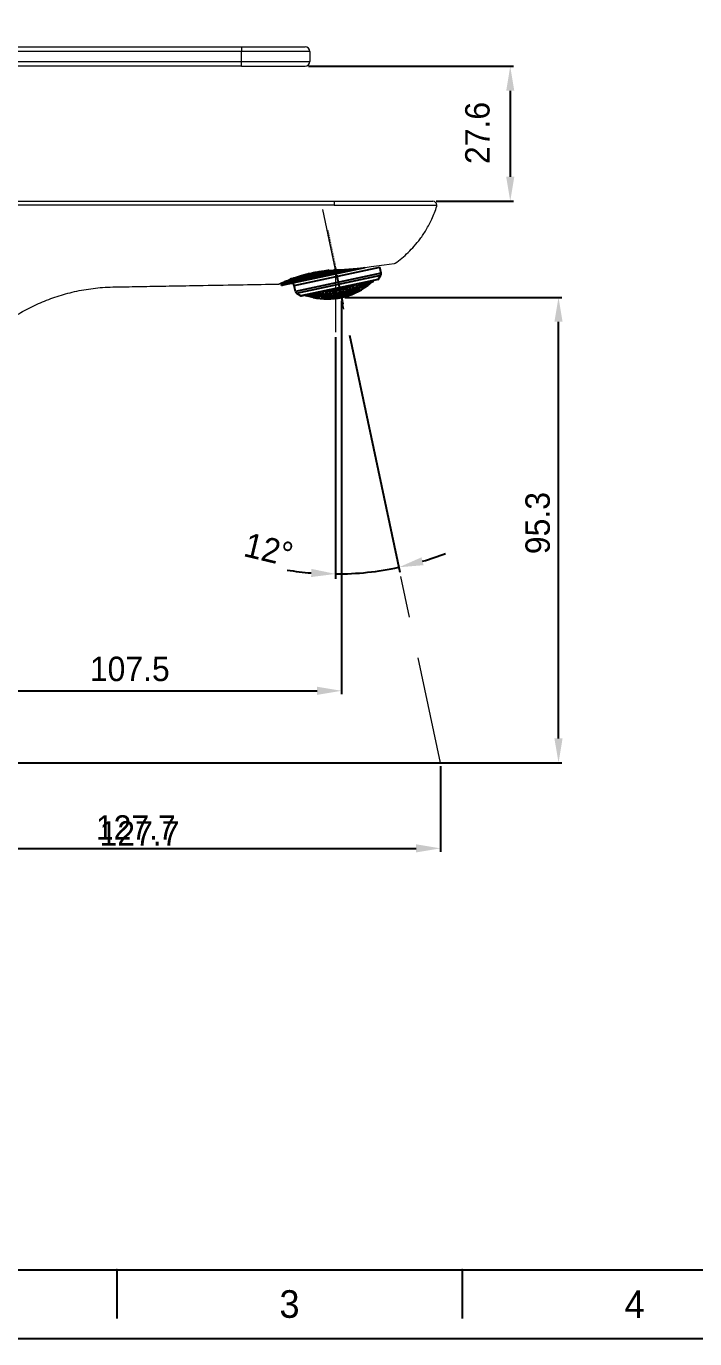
# Model space of a CAD drawing. Extents: x 9509 to 10103, y -14876 to -14456.
# Drawn here: x 9645.8 to 9782.8, y -14875.8 to -14607 of the extents above; entities that cross this region are included whole.
import ezdxf

# ---------------------------------------------------------------- set-up
doc = ezdxf.new("R2010")
doc.units = 0
doc.header["$MEASUREMENT"] = 0
for name, pattern in [('CENTER', [47.5, 22, -8.5, 8.5, -8.5]), ('CENTER2', [28.575, 19.05, -3.175, 3.175, -3.175]), ('HIDDEN2', [4.7625, 3.175, -1.5875])]:
    doc.linetypes.add(name, pattern=pattern)
doc.layers.get('0').update_dxf_attribs({"linetype": 'CONTINUOUS'})
doc.layers.get('DEFPOINTS').update_dxf_attribs({"linetype": 'CONTINUOUS'})
doc.layers.add('1', color=4, linetype='HIDDEN2')
doc.layers.add('CENTER', color=1, linetype='CENTER2')
doc.layers.add('5', color=2, linetype='CONTINUOUS', lineweight=9)
doc.styles.get("Standard").update_dxf_attribs({"font": 'Gulim.ttf'})
doc.dimstyles.new('STANDARD$0', dxfattribs={"dimtxt": 3.5, "dimasz": 2.5, "dimexe": 0.7, "dimexo": 0.7, "dimgap": 0.5, "dimtad": 3, "dimdec": 4, "dimdsep": 46, "dimtxsty": 'Standard', "dimcen": 0, "dimclrd": 2, "dimclre": 2, "dimclrt": 4, "dimadec": 0, "dimazin": 0, "dimtp": 0.2, "dimtm": 0.1, "dimtfac": 0.5, "dimtdec": 4, "dimtmove": 1, "dimatfit": 3, "dimfxl": 0, "dimtolj": 1, "dimarcsym": 0})
doc.dimstyles.new('STANDARD$2', dxfattribs={"dimtxt": 3.5, "dimasz": 2.5, "dimexe": 1, "dimexo": 1, "dimgap": 0.8, "dimtad": 1, "dimdsep": 46, "dimtxsty": 'Standard', "dimcen": 0, "dimclrd": 2, "dimclre": 2, "dimclrt": 4, "dimadec": 1, "dimazin": 2, "dimtfac": 1, "dimtmove": 0, "dimatfit": 0, "dimfxl": 0, "dimtolj": 1, "dimarcsym": 0})

# ---------------------------------------------------------------- blocks, each defined once
blk = doc.blocks.new('*D2')
at = {"layer": '5', "color": 2, "lineweight": -2}
for p, q in [((9703.63, -14615.21), (9745.67, -14615.21)), ((9744.97, -14620.21), (9744.97, -14637.84)), ((9729.82, -14642.84), (9745.67, -14642.84))]:
    blk.add_line(p, q, dxfattribs=at)
at = {"layer": '5', "color": 2}
for points in [[(9744.14, -14620.21), (9745.8, -14620.21), (9744.97, -14615.21)], [(9744.14, -14637.84), (9745.8, -14637.84), (9744.97, -14642.84)]]:
    blk.add_solid(points, dxfattribs=at)
at = {"layer": 'DEFPOINTS', "color": 0}
for p in [(9702.93, -14615.21), (9729.12, -14642.84), (9744.97, -14642.84)]:
    blk.add_point(p, dxfattribs=at)
at = {"layer": '5', "color": 4, "insert": (9738.27, -14628.86), "char_height": 5, "attachment_point": 5, "rotation": 90}
blk.add_mtext('\\A1;27.6', dxfattribs=at)
blk = doc.blocks.new('*D5')
at = {"layer": '5', "color": 2, "lineweight": -2}
for p, q in [((9709.2, -14670.68), (9709.2, -14720.16)), ((9712.05, -14670.27), (9722.36, -14718.78))]:
    blk.add_line(p, q, dxfattribs=at)
for start, end in [(286.5999, 291.1998), (270, 282), (260.8002, 265.4001)]:
    blk.add_arc((9709.2, -14656.87), 62.3, start, end, dxfattribs=at)
at = {"layer": '5', "color": 2}
for points in [[(9727.2, -14717.37), (9726.79, -14715.76), (9722.15, -14717.8)], [(9704.23, -14718.13), (9704.17, -14719.8), (9709.2, -14719.16)]]:
    blk.add_solid(points, dxfattribs=at)
at = {"layer": 'DEFPOINTS', "color": 0}
for p in [(9706.58, -14644.55), (9709.2, -14656.87), (9711.84, -14669.3), (9709.2, -14669.68), (9717.87, -14718.56)]:
    blk.add_point(p, dxfattribs=at)
at = {"layer": '5', "color": 4, "insert": (9695.48, -14714.18), "char_height": 5, "attachment_point": 5, "rotation": 346.5421}
blk.add_mtext('\\A1;12°', dxfattribs=at)
blk = doc.blocks.new('*D8')
at = {"layer": '5', "color": 2, "lineweight": -2}
for p, q in [((9710.4, -14663.23), (9710.4, -14743.79)), ((9602.92, -14757.14), (9602.92, -14742.39)), ((9607.92, -14743.09), (9705.4, -14743.09))]:
    blk.add_line(p, q, dxfattribs=at)
at = {"layer": '5', "color": 2}
for points in [[(9607.92, -14742.26), (9607.92, -14743.93), (9602.92, -14743.09)], [(9705.4, -14742.26), (9705.4, -14743.93), (9710.4, -14743.09)]]:
    blk.add_solid(points, dxfattribs=at)
at = {"layer": 'DEFPOINTS', "color": 0}
for p in [(9710.4, -14662.53), (9710.4, -14743.09), (9602.92, -14757.84)]:
    blk.add_point(p, dxfattribs=at)
at = {"layer": '5', "color": 4, "insert": (9667.02, -14738.64), "char_height": 5, "attachment_point": 5}
blk.add_mtext('\\A1;107.5', dxfattribs=at)
blk = doc.blocks.new('*D11')
at = {"layer": '5', "color": 2, "lineweight": -2}
for p, q in [((9711.1, -14662.53), (9755.56, -14662.53)), ((9754.86, -14752.84), (9754.86, -14667.53)), ((9629.42, -14757.84), (9755.56, -14757.84))]:
    blk.add_line(p, q, dxfattribs=at)
at = {"layer": '5', "color": 2}
for points in [[(9754.02, -14667.53), (9755.69, -14667.53), (9754.86, -14662.53)], [(9754.02, -14752.84), (9755.69, -14752.84), (9754.86, -14757.84)]]:
    blk.add_solid(points, dxfattribs=at)
at = {"layer": 'DEFPOINTS', "color": 0}
for p in [(9710.4, -14662.53), (9754.86, -14662.53), (9628.72, -14757.84)]:
    blk.add_point(p, dxfattribs=at)
at = {"layer": '5', "color": 4, "insert": (9750.61, -14708.75), "char_height": 5, "attachment_point": 5, "rotation": 90}
blk.add_mtext('\\A1;95.3', dxfattribs=at)
blk = doc.blocks.new('*D13')
at = {"layer": '5', "color": 2, "lineweight": -2}
for p, q in [((9602.92, -14758.54), (9602.92, -14776.06)), ((9730.66, -14758.54), (9730.66, -14776.06)), ((9607.92, -14775.36), (9725.66, -14775.36))]:
    blk.add_line(p, q, dxfattribs=at)
at = {"layer": '5', "color": 2}
for points in [[(9607.92, -14774.52), (9607.92, -14776.19), (9602.92, -14775.36)], [(9725.66, -14774.52), (9725.66, -14776.19), (9730.66, -14775.36)]]:
    blk.add_solid(points, dxfattribs=at)
at = {"layer": 'DEFPOINTS', "color": 0}
for p in [(9602.92, -14757.84), (9730.66, -14757.84), (9730.66, -14775.36)]:
    blk.add_point(p, dxfattribs=at)
at = {"layer": '5', "color": 4, "insert": (9669.01, -14772.29), "char_height": 5, "attachment_point": 5}
blk.add_mtext('\\A1;127.7', dxfattribs=at)
blk = doc.blocks.new('*D14')
at = {"layer": '5', "color": 2, "lineweight": -2}
for p, q in [((9602.92, -14758.54), (9602.92, -14776.06)), ((9730.66, -14758.54), (9730.66, -14776.06)), ((9607.92, -14775.36), (9725.66, -14775.36))]:
    blk.add_line(p, q, dxfattribs=at)
at = {"layer": '5', "color": 2}
for points in [[(9607.92, -14774.52), (9607.92, -14776.19), (9602.92, -14775.36)], [(9725.66, -14774.52), (9725.66, -14776.19), (9730.66, -14775.36)]]:
    blk.add_solid(points, dxfattribs=at)
at = {"layer": 'DEFPOINTS', "color": 0}
for p in [(9602.92, -14757.84), (9730.66, -14757.84), (9730.66, -14775.36)]:
    blk.add_point(p, dxfattribs=at)
at = {"layer": '5', "color": 4, "insert": (9668.25, -14771.08), "char_height": 5, "attachment_point": 5}
blk.add_mtext('\\A1;127.7', dxfattribs=at)

msp = doc.modelspace()

# ---------------------------------------------------------------- linework, layer by layer
at = {"color": 7, "linetype": 'Continuous'}
for p, q in [((9715.172, -14656.475), (9698.126, -14660.098)), ((9700.675, -14660.067), (9718.282, -14656.325)), ((9718.551, -14657.589), (9700.944, -14661.332)), ((9701.161, -14661.647), (9718.481, -14657.965)), ((9717.89, -14658.877), (9718.481, -14657.965)), ((9718.551, -14657.589), (9718.282, -14656.325)), ((9697.801, -14659.684), (9698.191, -14659.785)), ((9698.08, -14660.068), (9698.081, -14660.065)), ((9698.126, -14660.098), (9698.08, -14660.068)), ((9698.223, -14659.951), (9698.081, -14660.065)), ((9698.191, -14659.785), (9698.19, -14659.785)), ((9700.944, -14661.332), (9700.675, -14660.067)), ((9717.89, -14658.877), (9702.072, -14662.239)), ((9717.858, -14658.898), (9702.11, -14662.246)), ((9705.776, -14661.466), (9705.805, -14661.605)), ((9706.02, -14661.632), (9705.976, -14661.424)), ((9706.675, -14661.837), (9706.56, -14661.3)), ((9707.19, -14661.386), (9707.26, -14661.714)), ((9707.277, -14661.304), (9707.245, -14661.154)), ((9707.469, -14661.717), (9707.4, -14661.39)), ((9707.83, -14661.03), (9707.848, -14661.113)), ((9708.108, -14661.848), (9707.97, -14661.2)), ((9708.055, -14661.107), (9708.03, -14660.987)), ((9708.611, -14661.339), (9708.68, -14661.661)), ((9708.696, -14661.247), (9708.614, -14660.863)), ((9708.884, -14661.641), (9708.816, -14661.32)), ((9709.199, -14660.739), (9709.253, -14660.992)), ((9709.509, -14661.706), (9709.373, -14661.065)), ((9709.455, -14660.961), (9709.399, -14660.696)), ((9710.082, -14661.034), (9709.984, -14660.572)), ((9709.999, -14661.136), (9710.067, -14661.456)), ((9710.287, -14661.996), (9710.182, -14661.504)), ((9710.267, -14661.414), (9710.199, -14661.095)), ((9710.569, -14660.448), (9710.625, -14660.712)), ((9710.879, -14661.414), (9710.742, -14660.774)), ((9710.822, -14660.658), (9710.769, -14660.405)), ((9710.793, -14661.505), (9710.846, -14661.751)), ((9711.043, -14661.698), (9710.991, -14661.451)), ((9711.435, -14660.665), (9711.353, -14660.281)), ((9711.355, -14660.78), (9711.423, -14661.101)), ((9711.641, -14661.634), (9711.536, -14661.139)), ((9711.618, -14661.036), (9711.55, -14660.715)), ((9711.938, -14660.157), (9711.963, -14660.276)), ((9712.216, -14660.975), (9712.079, -14660.327)), ((9712.134, -14661.077), (9712.187, -14661.326)), ((9712.156, -14660.198), (9712.138, -14660.114)), ((9712.372, -14661.705), (9712.294, -14661.342)), ((9712.38, -14661.251), (9712.327, -14661.002)), ((9712.677, -14660.268), (9712.747, -14660.595)), ((9712.755, -14660.139), (9712.723, -14659.99)), ((9712.964, -14661.126), (9712.857, -14660.622)), ((9712.937, -14660.507), (9712.867, -14660.179)), ((9712.879, -14661.217), (9712.918, -14661.4)), ((9713.109, -14661.315), (9713.07, -14661.132)), ((9713.522, -14660.382), (9713.407, -14659.844)), ((9713.442, -14660.497), (9713.496, -14660.751)), ((9713.593, -14661.21), (9713.611, -14661.292)), ((9713.68, -14661.129), (9713.601, -14660.757)), ((9713.684, -14660.654), (9713.63, -14660.398)), ((9713.992, -14659.72), (9714.036, -14659.928)), ((9714.255, -14660.465), (9714.145, -14659.946)), ((9714.173, -14660.569), (9714.213, -14660.757)), ((9714.221, -14659.816), (9714.192, -14659.677)), ((9714.399, -14660.649), (9714.358, -14660.46)), ((9714.715, -14659.753), (9714.771, -14660.017)), ((9714.792, -14659.622), (9714.777, -14659.553)), ((9714.956, -14660.397), (9714.874, -14660.013)), ((9714.954, -14659.895), (9714.897, -14659.629)), ((9715.055, -14660.373), (9715.082, -14660.499)), ((9715.431, -14659.756), (9715.473, -14659.951)), ((9715.51, -14659.636), (9715.462, -14659.408)), ((9715.626, -14660.183), (9715.572, -14659.926)), ((9715.653, -14659.819), (9715.611, -14659.621)), ((9715.665, -14659.873), (9715.715, -14660.109)), ((9715.705, -14660.118), (9715.715, -14660.109)), ((9715.721, -14660.138), (9715.732, -14660.129)), ((9715.721, -14660.138), (9715.724, -14660.153)), ((9716.114, -14659.603), (9716.142, -14659.735)), ((9716.196, -14659.494), (9716.146, -14659.262)), ((9716.32, -14659.59), (9716.292, -14659.458)), ((9716.765, -14659.297), (9716.771, -14659.325)), ((9716.848, -14659.197), (9716.831, -14659.117)), ((9716.946, -14659.167), (9716.94, -14659.139)), ((9701.161, -14661.647), (9702.072, -14662.239)), ((9703.046, -14662.092), (9703.052, -14662.121)), ((9703.154, -14662.108), (9703.137, -14662.027)), ((9703.277, -14662.194), (9703.271, -14662.166)), ((9703.768, -14662.12), (9703.796, -14662.252)), ((9703.871, -14662.114), (9703.822, -14661.882)), ((9704.017, -14662.312), (9703.99, -14662.18)), ((9704.456, -14661.992), (9704.498, -14662.19)), ((9704.555, -14661.965), (9704.506, -14661.736)), ((9704.51, -14662.245), (9704.56, -14662.481)), ((9704.553, -14662.505), (9704.566, -14662.509)), ((9704.569, -14662.525), (9704.566, -14662.509)), ((9704.671, -14662.512), (9704.616, -14662.255)), ((9704.717, -14662.238), (9704.676, -14662.042)), ((9705.112, -14661.709), (9705.168, -14661.975)), ((9705.206, -14661.66), (9705.191, -14661.591)), ((9705.297, -14662.579), (9705.27, -14662.453)), ((9705.37, -14662.435), (9705.289, -14662.05)), ((9705.385, -14662.012), (9705.329, -14661.748)), ((9706.038, -14662.211), (9705.928, -14661.692)), ((9705.942, -14662.249), (9705.982, -14662.438)), ((9706.196, -14662.461), (9706.156, -14662.273)), ((9706.583, -14661.896), (9706.637, -14662.152)), ((9706.833, -14662.584), (9706.754, -14662.213)), ((9706.849, -14662.164), (9706.795, -14661.91)), ((9706.964, -14662.705), (9706.946, -14662.623)), ((9707.487, -14662.29), (9707.379, -14661.787)), ((9707.392, -14662.338), (9707.431, -14662.522)), ((9707.64, -14662.522), (9707.601, -14662.339)), ((9708.018, -14661.917), (9708.071, -14662.167)), ((9708.167, -14662.617), (9708.184, -14662.698)), ((9708.263, -14662.578), (9708.186, -14662.215)), ((9708.278, -14662.157), (9708.225, -14661.908)), ((9708.391, -14662.686), (9708.374, -14662.606)), ((9708.902, -14662.216), (9708.797, -14661.721)), ((9708.81, -14662.274), (9708.848, -14662.455)), ((9709.053, -14662.433), (9709.014, -14662.253)), ((9709.422, -14661.785), (9709.474, -14662.031)), ((9709.569, -14662.476), (9709.586, -14662.556)), ((9709.663, -14662.428), (9709.586, -14662.068)), ((9709.676, -14662), (9709.624, -14661.754)), ((9709.788, -14662.524), (9709.771, -14662.444)), ((9710.197, -14662.065), (9710.235, -14662.244)), ((9710.435, -14662.202), (9710.397, -14662.023)), ((9710.94, -14662.195), (9710.957, -14662.275)), ((9711.032, -14662.137), (9710.956, -14661.777)), ((9711.155, -14662.222), (9711.138, -14662.143)), ((9711.553, -14661.713), (9711.592, -14661.893)), ((9711.787, -14661.83), (9711.749, -14661.65)), ((9712.282, -14661.775), (9712.299, -14661.855)), ((9712.492, -14661.782), (9712.475, -14661.701))]:
    msp.add_line(p, q, dxfattribs=at)
for p, q in [((9522.972, -14861.638), (10088.629, -14861.638)), ((9664.386, -14861.638), (9664.386, -14871.638)), ((9735.093, -14861.638), (9735.093, -14871.638))]:
    msp.add_line(p, q)
msp.add_lwpolyline([(9508.831, -14455.78), (10102.77, -14455.78), (10102.77, -14875.78), (9508.831, -14875.78)], close=True)
msp.add_lwpolyline([(9698.19, -14659.785), (9698.191, -14659.785), (9698.215, -14659.797), (9698.251, -14659.841), (9698.253, -14659.906), (9698.232, -14659.942), (9698.223, -14659.951)], dxfattribs=at)
for centre, radius, start, end in [((9718.062, -14657.693), 0.5, 327, 12), ((9700.186, -14660.171), 0.5, 12, 93.26965), ((9701.433, -14661.228), 0.5, 192, 237), ((9707.493, -14648.854), 13.979, 257.92643, 306.07357), ((9710.301, -14650.736), 11.095, 251.45702, 253.71793), ((9710.38, -14650.739), 11.011, 252.00154, 253.6293), ((9704.665, -14652.53), 9.154, 286.5768, 290.34294), ((9704.769, -14652.545), 9.228, 286.56606, 290.30188), ((9710.549, -14650.912), 10.607, 255.92715, 259.47098), ((9710.633, -14650.905), 10.522, 255.8159, 259.39086), ((9704.979, -14652.426), 9.573, 292.85176, 296.51999), ((9705.086, -14652.445), 9.627, 292.79711, 296.4437), ((9710.829, -14651.058), 10.112, 261.72337, 265.29553), ((9710.916, -14651.042), 10.026, 261.62503, 265.22959), ((9705.695, -14652.438), 10.022, 292.36792, 295.86415), ((9705.801, -14652.451), 10.058, 292.3389, 295.82193), ((9705.239, -14652.245), 10.035, 298.85474, 302.45791), ((9710.491, -14651.414), 10.095, 268.24761, 271.71698), ((9705.352, -14652.268), 10.07, 298.77202, 302.36056), ((9710.581, -14651.393), 10.026, 268.20703, 271.70084), ((9711.14, -14651.12), 9.662, 267.64424, 271.27632), ((9711.243, -14651.112), 9.556, 267.47673, 271.15152), ((9705.957, -14652.24), 10.411, 298.21299, 301.67156), ((9706.067, -14652.234), 10.45, 298.11008, 301.55371), ((9705.439, -14651.978), 10.555, 304.61475, 308.17849), ((9710.837, -14651.422), 9.742, 274.11327, 277.64996), ((9705.558, -14652.003), 10.574, 304.52349, 308.07839), ((9710.928, -14651.39), 9.671, 274.09126, 277.65388), ((9706.656, -14652.163), 10.703, 298.2247, 301.11159), ((9706.768, -14652.18), 10.7, 297.74149, 301.09704), ((9711.483, -14651.109), 9.237, 273.69985, 277.43221), ((9711.573, -14651.07), 9.146, 273.65529, 277.42497), ((9706.155, -14651.957), 10.866, 303.90507, 307.34628), ((9710.52, -14651.603), 9.9, 280.32858, 283.78903), ((9706.271, -14651.975), 10.87, 303.85632, 307.29494), ((9710.611, -14651.565), 9.846, 280.34942, 283.82867), ((9707.463, -14652.094), 10.836, 297.5519, 300.37716), ((9707.493, -14648.854), 13.86, 291.14208, 296.19036), ((9707.344, -14652.066), 10.872, 298.60566, 300.84572), ((9705.612, -14651.738), 11.027, 310.3719, 311.99725), ((9711.17, -14651.314), 9.46, 280.27298, 283.89417), ((9705.71, -14651.733), 11.07, 310.27957, 312.54548), ((9711.26, -14651.27), 9.388, 280.2911, 283.94008), ((9707.424, -14652.025), 10.915, 300.37337, 300.85398), ((9706.909, -14651.968), 10.979, 303.47055, 303.91055), ((9710.185, -14651.697), 10.105, 286.30349, 289.71222), ((9706.852, -14651.884), 11.08, 303.91589, 306.84263), ((9706.976, -14651.912), 11.051, 303.4625, 306.40967), ((9710.275, -14651.659), 10.064, 286.35298, 289.15502), ((9706.279, -14651.641), 11.351, 309.64593, 313.10912), ((9706.914, -14651.826), 11.157, 306.40431, 306.82428), ((9710.268, -14651.638), 10.085, 289.15457, 289.77438), ((9710.839, -14651.427), 9.731, 286.49224, 290.03386), ((9706.402, -14651.66), 11.34, 309.59677, 313.06171), ((9707.548, -14651.787), 11.175, 303.28526, 306.61433), ((9710.927, -14651.377), 9.678, 286.55361, 290.11525), ((9711.484, -14651.113), 9.225, 286.76398, 290.50267), ((9711.57, -14651.056), 9.152, 286.84148, 290.61063), ((9707.056, -14651.649), 11.382, 309.23373, 309.64779), ((9706.972, -14651.55), 11.511, 309.65435, 312.64566), ((9707.107, -14651.58), 11.465, 309.23375, 312.24933), ((9710.556, -14651.397), 10.019, 292.55538, 296.05511), ((9706.424, -14651.385), 11.742, 315.44807, 315.78277), ((9707.018, -14651.48), 11.598, 312.24273, 312.63684), ((9706.407, -14651.368), 11.766, 315.78275, 316.06457), ((9711.119, -14651.155), 9.621, 292.97703, 296.62842), ((9706.505, -14651.357), 11.784, 315.41352, 316.27788), ((9711.2, -14651.093), 9.569, 293.09676, 296.77016), ((9707.74, -14651.524), 11.437, 309.11757, 309.57887), ((9707.657, -14651.425), 11.566, 309.58506, 312.5093), ((9707.791, -14651.451), 11.505, 309.15545, 312.1039), ((9710.129, -14651.342), 10.411, 298.40948, 301.87217), ((9707.703, -14651.352), 11.638, 312.09766, 312.54371), ((9707.119, -14651.281), 11.842, 315.12271, 315.51648), ((9707.055, -14651.219), 11.93, 315.51851, 317.12469), ((9710.706, -14651.138), 10.045, 298.97468, 299.68205), ((9707.175, -14651.226), 11.902, 315.13745, 317.19257), ((9708.42, -14651.376), 11.38, 309.29311, 309.8058), ((9710.787, -14651.069), 10.012, 299.08341, 301.97417), ((9710.675, -14651.085), 10.106, 299.68335, 302.56035), ((9708.325, -14651.259), 11.53, 309.86111, 312.68412), ((9708.459, -14651.281), 11.453, 309.42026, 312.2675), ((9710.752, -14651.013), 10.078, 301.97283, 302.69378), ((9708.372, -14651.184), 11.584, 312.26163, 312.76238), ((9707.795, -14651.135), 11.851, 315.1421, 315.59411), ((9710.257, -14651.067), 10.492, 304.74436, 305.4267), ((9707.73, -14651.073), 11.941, 315.59604, 317.1733), ((9707.854, -14651.079), 11.892, 315.2036, 317.10473), ((9710.304, -14650.968), 10.514, 304.90681, 307.79964), ((9710.21, -14651.001), 10.573, 305.42838, 308.31285), ((9710.252, -14650.9), 10.6, 307.79794, 308.48591), ((9707.493, -14648.854), 13.99, 311.54206, 312.50888), ((9708.451, -14650.947), 11.771, 315.50589, 316.02063), ((9708.432, -14650.928), 11.799, 316.0205, 316.21928), ((9708.543, -14650.92), 11.75, 315.61628, 316.00144), ((9717.848, -14658.849), 0.05, 282, 327), ((9702.099, -14662.197), 0.05, 237, 282), ((9707.375, -14651.168), 11.75, 247.99856, 248.38372), ((9707.479, -14651.131), 11.799, 247.78072, 247.9795), ((9707.493, -14648.854), 13.99, 251.49112, 252.45794), ((9707.469, -14651.156), 11.771, 247.97937, 248.49411), ((9705.805, -14651.845), 10.6, 255.51409, 256.20206), ((9705.891, -14651.894), 10.601, 255.69093, 258.56784), ((9705.779, -14651.955), 10.487, 256.19664, 259.09691), ((9708.078, -14651.011), 11.916, 246.89723, 248.79444), ((9708.171, -14650.996), 11.92, 246.82533, 248.40532), ((9708.145, -14651.06), 11.851, 248.40589, 248.8579), ((9705.868, -14652), 10.492, 258.5733, 259.25564), ((9705.394, -14652.152), 10.078, 261.30622, 262.02718), ((9707.638, -14651.34), 11.583, 251.23762, 251.7384), ((9705.496, -14652.166), 10.127, 261.44264, 264.31367), ((9705.383, -14652.237), 9.992, 262.02291, 264.91951), ((9707.607, -14651.435), 11.484, 251.7364, 254.5762), ((9707.702, -14651.42), 11.498, 251.31187, 254.14294), ((9708.758, -14650.866), 11.929, 246.80973, 248.86025), ((9708.847, -14650.856), 11.909, 246.87389, 248.4829), ((9708.822, -14650.919), 11.842, 248.48352, 248.87729), ((9705.488, -14652.247), 10.045, 264.31796, 265.02532), ((9705.017, -14652.425), 9.551, 267.22649, 270.90658), ((9707.678, -14651.514), 11.401, 254.12685, 254.32028), ((9707.67, -14651.542), 11.372, 254.3204, 254.70717), ((9708.318, -14651.222), 11.638, 251.45629, 251.90234), ((9706.099, -14652.176), 10.433, 262.13159, 265.58671), ((9705.117, -14652.413), 9.639, 267.37485, 271.0197), ((9708.287, -14651.316), 11.538, 251.9003, 254.84035), ((9708.379, -14651.301), 11.533, 251.48649, 254.41916), ((9709.414, -14650.739), 11.784, 247.72212, 248.58648), ((9709.508, -14650.709), 11.766, 247.93543, 248.21725), ((9709.499, -14650.731), 11.742, 248.21723, 248.55193), ((9704.665, -14652.533), 9.143, 273.38753, 277.16036), ((9708.353, -14651.394), 11.437, 254.42113, 254.88243), ((9708.995, -14651.06), 11.598, 251.36316, 251.75727), ((9704.765, -14652.532), 9.234, 273.49912, 277.23423), ((9708.964, -14651.155), 11.499, 251.7551, 254.76181), ((9705.73, -14652.44), 10.002, 267.94195, 271.44757), ((9709.055, -14651.138), 11.477, 251.34987, 254.35012), ((9709.643, -14650.936), 11.38, 250.9443, 254.39723), ((9709.029, -14651.23), 11.382, 254.35221, 254.76627), ((9709.724, -14650.944), 11.312, 250.88482, 254.36013), ((9705.384, -14652.564), 9.669, 273.88318, 277.44796), ((9705.482, -14652.557), 9.739, 273.96767, 277.50622), ((9708.631, -14651.586), 11.144, 257.38114, 260.71928), ((9705.035, -14652.593), 9.388, 280.05992, 283.7089), ((9709.231, -14651.334), 11.157, 257.17572, 257.59569), ((9705.135, -14652.596), 9.46, 280.10583, 283.72702), ((9706.09, -14652.526), 10.085, 274.22562, 274.84543), ((9709.214, -14651.411), 11.079, 257.59394, 260.53389), ((9709.306, -14651.388), 11.053, 257.1537, 260.08778), ((9706.092, -14652.548), 10.064, 274.84498, 277.64702), ((9706.19, -14652.538), 10.114, 274.28918, 277.6951), ((9707.493, -14648.854), 13.86, 267.80964, 272.85792), ((9709.886, -14651.177), 10.902, 256.71012, 260.13862), ((9709.293, -14651.461), 10.979, 260.08945, 260.52945), ((9709.971, -14651.176), 10.833, 256.64861, 260.10005), ((9705.748, -14652.599), 9.846, 280.17133, 283.65058), ((9708.847, -14651.723), 10.915, 263.14602, 263.62663), ((9705.846, -14652.596), 9.9, 280.21097, 283.67142), ((9708.84, -14651.782), 10.856, 263.6254, 266.44554), ((9708.934, -14651.743), 10.856, 263.15261, 265.396), ((9708.93, -14651.795), 10.804, 265.39681, 265.96714), ((9705.384, -14652.56), 9.679, 286.34763, 289.90723), ((9708.929, -14651.811), 10.788, 265.96716, 266.46254), ((9709.51, -14651.573), 10.724, 262.90674, 266.25472), ((9705.486, -14652.568), 9.733, 286.34854, 289.88823), ((9706.452, -14652.563), 10.178, 280.25143, 283.61724), ((9709.601, -14651.558), 10.681, 262.8855, 265.77822), ((9706.55, -14652.555), 10.215, 280.2866, 283.64022), ((9707.493, -14648.854), 13.86, 273.71267, 278.68207), ((9710.173, -14651.338), 10.474, 262.45032, 265.88589), ((9709.597, -14651.61), 10.628, 265.7795, 266.25072), ((9710.262, -14651.327), 10.405, 262.39471, 265.85392), ((9706.093, -14652.546), 10.07, 286.19805, 289.61802), ((9709.169, -14651.847), 10.636, 268.86502, 269.36988), ((9706.193, -14652.548), 10.107, 286.20717, 289.61463), ((9709.169, -14651.886), 10.598, 269.36898, 272.16071), ((9709.261, -14651.859), 10.576, 268.86969, 271.65761), ((9709.262, -14651.891), 10.544, 271.65846, 272.17732), ((9709.834, -14651.665), 10.407, 268.63825, 271.99965), ((9706.793, -14652.491), 10.343, 286.10689, 289.43592), ((9709.925, -14651.65), 10.353, 268.6227, 272.00157), ((9706.893, -14652.488), 10.364, 286.12243, 289.44482), ((9707.493, -14648.854), 13.86, 279.52804, 284.47196), ((9706.402, -14652.406), 10.347, 292.05053, 295.432), ((9709.51, -14651.897), 10.397, 274.59348, 277.90498), ((9706.506, -14652.413), 10.368, 292.04041, 295.41507), ((9709.603, -14651.876), 10.359, 274.60608, 277.92958), ((9710.171, -14651.669), 10.139, 274.43928, 277.83573), ((9707.116, -14652.373), 10.52, 291.85692, 292.37681), ((9710.275, -14651.665), 10.062, 274.3806, 277.80333), ((9707.097, -14652.329), 10.567, 292.37971, 295.17047), ((9707.201, -14652.318), 10.584, 291.83741, 294.63339), ((9707.493, -14648.854), 13.86, 285.31793, 290.28733), ((9707.179, -14652.27), 10.636, 294.63061, 295.13498), ((9706.692, -14652.228), 10.628, 297.74928, 298.2205), ((9709.86, -14651.851), 10.215, 280.35978, 283.7134), ((9709.953, -14651.819), 10.178, 280.38276, 283.74857), ((9707.384, -14652.14), 10.788, 297.53746, 298.03284), ((9707.376, -14652.125), 10.804, 298.03286, 298.60319)]:
    msp.add_arc(centre, radius, start, end, dxfattribs=at)
for points, knots in [([(9698.081, -14660.065), (9698.082, -14660.064), (9698.084, -14660.063), (9698.092, -14660.059), (9698.105, -14660.054), (9698.126, -14660.047), (9698.154, -14660.039), (9698.188, -14660.029), (9698.229, -14660.018), (9698.277, -14660.005), (9698.353, -14659.985), (9698.464, -14659.957), (9698.617, -14659.92), (9698.795, -14659.877), (9698.998, -14659.828), (9699.225, -14659.774), (9699.476, -14659.715), (9699.75, -14659.652), (9700.161, -14659.557), (9700.727, -14659.429), (9701.466, -14659.262), (9702.278, -14659.079), (9703.157, -14658.881), (9704.094, -14658.671), (9705.08, -14658.451), (9706.107, -14658.223), (9707.529, -14657.907), (9708.607, -14657.667), (9709.332, -14657.506)], [0, 0, 0, 0, 0.0003092, 0.0007599, 0.0020971, 0.0040201, 0.0065291, 0.0096229, 0.0132995, 0.0175567, 0.0223915, 0.0337789, 0.0474299, 0.0633121, 0.0813906, 0.1016295, 0.1239899, 0.148419, 0.1748597, 0.2335151, 0.299353, 0.3717346, 0.4500032, 0.5334676, 0.6213483, 0.7128036, 0.8069676, 1, 1, 1, 1]), ([(9698.19, -14659.785), (9698.189, -14659.785), (9698.187, -14659.784), (9698.184, -14659.781), (9698.188, -14659.777), (9698.192, -14659.774), (9698.198, -14659.771), (9698.205, -14659.768), (9698.217, -14659.762), (9698.237, -14659.755), (9698.266, -14659.744), (9698.302, -14659.733), (9698.344, -14659.72), (9698.392, -14659.705), (9698.447, -14659.69), (9698.509, -14659.672), (9698.604, -14659.646), (9698.739, -14659.611), (9698.921, -14659.564), (9699.127, -14659.513), (9699.359, -14659.456), (9699.614, -14659.394), (9699.892, -14659.327), (9700.192, -14659.256), (9700.635, -14659.15), (9701.239, -14659.008), (9702.021, -14658.825), (9702.873, -14658.629), (9703.787, -14658.419), (9704.753, -14658.199), (9705.762, -14657.968), (9706.804, -14657.729), (9707.871, -14657.487), (9709.153, -14657.196), (9710.079, -14656.986), (9710.643, -14656.858)], [0, 0, 0, 0, 0.00013908, 0.00023083, 0.0004566, 0.00066118, 0.00093501, 0.00128008, 0.00169731, 0.00275001, 0.00409518, 0.00573347, 0.00766504, 0.00988978, 0.01240749, 0.01521809, 0.01832154, 0.02540474, 0.03364435, 0.04301481, 0.05348249, 0.06501611, 0.07758486, 0.09115757, 0.1057023, 0.1375754, 0.1729363, 0.21148035, 0.2528014, 0.29647497, 0.34208519, 0.38920887, 0.43740895, 0.48621735, 0.56247731, 0.56247731, 0.56247731, 0.56247731]), ([(9698.223, -14659.951), (9698.226, -14659.949), (9698.236, -14659.944), (9698.253, -14659.936), (9698.278, -14659.927), (9698.309, -14659.916), (9698.346, -14659.905), (9698.409, -14659.886), (9698.505, -14659.859), (9698.638, -14659.823), (9698.798, -14659.781), (9698.982, -14659.734), (9699.191, -14659.682), (9699.424, -14659.624), (9699.682, -14659.561), (9699.963, -14659.493), (9700.383, -14659.393), (9700.96, -14659.256), (9701.711, -14659.082), (9702.535, -14658.891), (9703.424, -14658.687), (9704.37, -14658.469), (9705.363, -14658.241), (9706.395, -14658.006), (9707.818, -14657.683), (9709.257, -14657.357), (9710.68, -14657.032), (9711.381, -14656.872), (9711.72, -14656.795)], [0, 0, 0, 0, 0.00054912, 0.0013916, 0.00253097, 0.00396733, 0.0056997, 0.00772661, 0.01265718, 0.01874457, 0.02597397, 0.03433072, 0.04380022, 0.05436755, 0.06601706, 0.07872799, 0.09246455, 0.12285162, 0.15683933, 0.1940893, 0.23426785, 0.27702685, 0.32194913, 0.36857734, 0.41645428, 0.51413847, 0.56300942, 0.60877473, 0.60877473, 0.60877473, 0.60877473]), ([(9698.691, -14659.282), (9698.753, -14659.266), (9698.907, -14659.229), (9699.163, -14659.167), (9699.466, -14659.095), (9699.792, -14659.018), (9700.27, -14658.905), (9700.919, -14658.754), (9701.755, -14658.561), (9702.662, -14658.352), (9703.631, -14658.131), (9704.652, -14657.898), (9705.717, -14657.656), (9706.814, -14657.407), (9707.911, -14657.158), (9708.641, -14656.993), (9708.996, -14656.912)], [0.05109913, 0.05109913, 0.05109913, 0.05109913, 0.05902696, 0.07098631, 0.08395978, 0.09791597, 0.11282176, 0.14534118, 0.18121042, 0.22009082, 0.26161589, 0.3053935, 0.35100993, 0.39803457, 0.44602328, 0.49156391, 0.49156391, 0.49156391, 0.49156391]), ([(9707.875, -14656.963), (9707.593, -14657.027), (9706.942, -14657.175), (9705.932, -14657.404), (9704.859, -14657.648), (9703.827, -14657.883), (9702.846, -14658.107), (9701.924, -14658.318), (9701.07, -14658.515), (9700.394, -14658.672), (9700.004, -14658.763), (9699.873, -14658.794)], [0.55478972, 0.55478972, 0.55478972, 0.55478972, 0.59097471, 0.638243, 0.68420829, 0.72843684, 0.77051113, 0.81003476, 0.84663517, 0.87996648, 0.89673434, 0.89673434, 0.89673434, 0.89673434]), ([(9709.332, -14657.506), (9710.081, -14657.339), (9711.196, -14657.092), (9712.409, -14656.823), (9712.873, -14656.72), (9712.971, -14656.698)], [0, 0, 0, 0, 0.1938314, 0.28851523, 0.31386474, 0.31386474, 0.31386474, 0.31386474])]:
    msp.add_open_spline(points, degree=3, knots=knots, dxfattribs=at)
for points in [[(9709.155, -14656.672), (9709.155, -14656.672), (9709.155, -14656.672), (9709.155, -14656.672)], [(9709.196, -14656.867), (9709.196, -14656.867), (9709.196, -14656.867), (9709.196, -14656.867)]]:
    msp.add_open_spline(points, degree=3, dxfattribs=at)
for p in [(9664.386, -14861.638), (9735.093, -14861.638)]:
    msp.add_point(p)
at = {"layer": '1', "color": 7, "linetype": 'Continuous', "lineweight": 18}
for p, q in [((9615.936, -14611.207), (9689.926, -14611.207)), ((9689.926, -14611.207), (9702.926, -14611.207)), ((9703.926, -14612.207), (9703.926, -14614.207)), ((9689.926, -14615.207), (9624.1, -14615.207)), ((9689.926, -14615.207), (9702.926, -14615.207)), ((9591.141, -14642.841), (9708.915, -14642.841)), ((9708.915, -14642.841), (9729.115, -14642.841)), ((9729.915, -14643.841), (9729.915, -14643.641)), ((9698.246, -14659.459), (9709.25, -14657.12)), ((9709.25, -14657.12), (9710.434, -14656.868))]:
    msp.add_line(p, q, dxfattribs=at)
at = {"layer": '1', "color": 1, "linetype": 'Continuous', "lineweight": 13}
for p, q in [((9689.926, -14612.207), (9615.936, -14612.207)), ((9689.926, -14611.207), (9689.926, -14612.207)), ((9703.926, -14612.207), (9689.926, -14612.207)), ((9689.926, -14614.207), (9689.926, -14612.207)), ((9624.1, -14614.207), (9689.926, -14614.207)), ((9689.926, -14614.207), (9703.926, -14614.207)), ((9689.926, -14615.207), (9689.926, -14614.207)), ((9708.915, -14643.641), (9591.143, -14643.641)), ((9708.915, -14642.841), (9708.915, -14643.641)), ((9708.915, -14643.641), (9729.915, -14643.641))]:
    msp.add_line(p, q, dxfattribs=at)
at = {"layer": '1', "color": 1, "linetype": 'CENTER', "lineweight": 13}
for p, q in [((9730.659, -14757.841), (9706.579, -14644.551)), ((9709.196, -14656.867), (9709.196, -14669.684))]:
    msp.add_line(p, q, dxfattribs=at)
at = {"layer": '1', "color": 7, "linetype": 'Continuous', "lineweight": 18}
for centre, radius, start, end in [((9702.926, -14612.207), 1, 0, 90), ((9702.926, -14614.207), 1, 270, 0), ((9729.115, -14643.641), 0.8, 0, 90)]:
    msp.add_arc(centre, radius, start, end, dxfattribs=at)
for points, knots in [([(9721.155, -14655.681), (9721.234, -14655.631), (9721.789, -14655.274), (9722.77, -14654.498), (9724.091, -14653.334), (9725.353, -14652.013), (9726.595, -14650.481), (9727.822, -14648.647), (9728.996, -14646.414), (9729.632, -14644.749), (9729.915, -14643.841)], [0, 0, 0, 0, 0.0185004, 0.1321237, 0.2493891, 0.3702947, 0.4971044, 0.6432262, 0.8108649, 1, 1, 1, 1]), ([(9721.155, -14655.681), (9715.015, -14656.492), (9714.857, -14656.51), (9714.606, -14656.538), (9714.517, -14656.547), (9714.336, -14656.567), (9714.245, -14656.576), (9713.971, -14656.604), (9713.787, -14656.623), (9713.231, -14656.676), (9712.854, -14656.709), (9712.09, -14656.77), (9711.702, -14656.798), (9711.112, -14656.833), (9710.914, -14656.844), (9710.615, -14656.859), (9710.514, -14656.864), (9710.314, -14656.873), (9710.214, -14656.877), (9709.714, -14656.897), (9709.314, -14656.908), (9708.915, -14656.914)], [0.65924348, 0.65924348, 0.65924348, 0.65924348, 0.68750747, 0.68750747, 0.7031321, 0.7031321, 0.71875672, 0.71875672, 0.75000598, 0.75000598, 0.81250448, 0.81250448, 0.87500299, 0.87500299, 0.90625224, 0.90625224, 0.92187687, 0.92187687, 0.93750149, 0.93750149, 1, 1, 1, 1]), ([(9697.567, -14659.795), (9697.567, -14659.795), (9697.571, -14659.793), (9697.582, -14659.788), (9697.584, -14659.786), (9697.59, -14659.784), (9697.593, -14659.782), (9697.603, -14659.778), (9697.61, -14659.774), (9697.654, -14659.753), (9697.706, -14659.728), (9697.844, -14659.664), (9697.93, -14659.624), (9698.135, -14659.529), (9698.255, -14659.475), (9698.409, -14659.406), (9698.427, -14659.398), (9698.462, -14659.382), (9698.516, -14659.358), (9698.646, -14659.301), (9698.767, -14659.249), (9699.018, -14659.141), (9699.201, -14659.064), (9699.597, -14658.902), (9699.81, -14658.817), (9700.153, -14658.686), (9700.272, -14658.641), (9700.455, -14658.573), (9700.517, -14658.551), (9700.642, -14658.505), (9700.706, -14658.482), (9701.027, -14658.368), (9701.296, -14658.277), (9701.858, -14658.096), (9702.151, -14658.006), (9702.762, -14657.83), (9703.08, -14657.745), (9703.454, -14657.652), (9703.495, -14657.642), (9703.579, -14657.622), (9703.704, -14657.591), (9704, -14657.523), (9704.257, -14657.467), (9704.777, -14657.36), (9705.132, -14657.294), (9705.855, -14657.177), (9706.224, -14657.125), (9706.695, -14657.069), (9706.837, -14657.053), (9706.98, -14657.038), (9707.075, -14657.029), (9707.315, -14657.005), (9707.556, -14656.985), (9708.136, -14656.943), (9708.524, -14656.924), (9708.915, -14656.914)], [0, 0, 0, 0, 0.0310261, 0.0310261, 0.0388404, 0.0388404, 0.0466548, 0.0466548, 0.0622834, 0.0622834, 0.1247978, 0.1247978, 0.1873122, 0.1873122, 0.2498267, 0.2498267, 0.257641, 0.257641, 0.2654553, 0.2810839, 0.3123411, 0.3123411, 0.3748556, 0.3748556, 0.43737, 0.43737, 0.4686272, 0.4686272, 0.4842558, 0.4842558, 0.4998845, 0.4998845, 0.5623989, 0.5623989, 0.6249133, 0.6249133, 0.6874278, 0.6874278, 0.6952421, 0.6952421, 0.7030564, 0.718685, 0.7499422, 0.7499422, 0.8124567, 0.8124567, 0.8749711, 0.8749711, 0.8905997, 0.898414, 0.898414, 0.9062283, 0.9374856, 0.9374856, 1, 1, 1, 1]), ([(9624.915, -14752.841), (9624.915, -14750.741), (9624.915, -14746.181), (9624.915, -14739.381), (9624.915, -14732.66), (9624.914, -14726.598), (9624.914, -14721.195), (9624.915, -14716.452), (9624.916, -14712.368), (9624.917, -14708.943), (9624.915, -14706.178), (9624.914, -14704.069), (9624.913, -14702.47), (9624.917, -14701.072), (9624.913, -14699.588), (9624.928, -14697.761), (9625.122, -14695.505), (9625.514, -14692.725), (9626.275, -14689.311), (9627.503, -14685.562), (9629.211, -14681.779), (9631.208, -14678.344), (9633.662, -14674.944), (9636.65, -14671.631), (9640.267, -14668.485), (9643.911, -14666.021), (9647.46, -14664.135), (9650.818, -14662.731), (9654.36, -14661.621), (9658.079, -14660.829), (9662.093, -14660.377), (9666.452, -14660.365), (9671.259, -14660.257), (9676.52, -14660.172), (9682.901, -14660.056), (9689.98, -14659.931), (9695.154, -14659.838), (9697.606, -14659.794)], [0, 0, 0, 0, 0.042505, 0.0923092, 0.1376643, 0.1785702, 0.215027, 0.2470346, 0.2745931, 0.2977026, 0.316363, 0.3305744, 0.3403959, 0.3487269, 0.3588752, 0.3704486, 0.3856966, 0.4046578, 0.4272675, 0.456407, 0.4843628, 0.5111338, 0.5367189, 0.5691125, 0.6012157, 0.6335429, 0.6579398, 0.6824612, 0.7071108, 0.7329873, 0.7593174, 0.7887108, 0.8211634, 0.8566722, 0.8952369, 0.9503596, 1, 1, 1, 1])]:
    msp.add_open_spline(points, degree=3, knots=knots, dxfattribs=at)
msp.add_open_spline([(9708.915, -14656.914), (9708.915, -14656.914), (9708.915, -14656.914), (9708.915, -14656.914)], degree=3, dxfattribs=at)
at = {"layer": 'CENTER', "ltscale": 0.01}
msp.add_line((9707.494, -14648.858), (9710.711, -14663.993), dxfattribs=at)

# ---------------------------------------------------------------- texts
at = {"char_height": 5.657, "attachment_point": 5}
for s, insert in [('3', (9699.74, -14868.709)), ('4', (9770.447, -14868.709))]:
    msp.add_mtext_dynamic_manual_height_columns(s, width=50, gutter_width=12.5, heights=[0], dxfattribs=dict(at, insert=insert))

# ---------------------------------------------------------------- dimensions: what is measured, and where the dimension line sits
at = {"layer": '5'}
dim = msp.add_linear_dim(base=(9744.97, -14642.841), p1=(9702.926, -14615.207), p2=(9729.115, -14642.841), angle=90, text='27.6', dimstyle='STANDARD$0', override={"dimtxt": 5, "dimasz": 5, "dimdec": 1, "dimzin": 9, "dimtdec": 1, "dimfxl": 1.25, "dimtfill": 1}, dxfattribs=at)
dim.commit()
dim.dimension.update_dxf_attribs({"geometry": '*D2', "text_midpoint": (9741.334, -14628.859), "dimtype": 128})
dim = msp.add_angular_dim_2l(base=(9717.866, -14718.557), line1=((9709.196, -14656.867), (9709.196, -14669.684)), line2=((9711.838, -14669.296), (9706.579, -14644.551)), dimstyle='STANDARD$2', override={"dimtxt": 5, "dimasz": 5, "dimdec": 1, "dimzin": 9, "dimtdec": 1, "dimfxl": 1.25, "dimtfill": 1}, dxfattribs=at)
dim.commit()
dim.dimension.update_dxf_attribs({"geometry": '*D5', "text_midpoint": (9694.698, -14717.453), "dimtype": 130})
for base, p2, picture, middle in [((9710.4, -14743.092), (9710.4, -14662.528), '*D8', (9667.016, -14741.715)), ((9730.659, -14775.356), (9730.659, -14757.841), '*D13', (9669.007, -14775.356)), ((9730.659, -14775.356), (9730.659, -14757.841), '*D14', (9668.254, -14774.154))]:
    dim = msp.add_linear_dim(base=base, p1=(9602.915, -14757.841), p2=p2, dimstyle='STANDARD$0', override={"dimtxt": 5, "dimasz": 5, "dimdec": 1, "dimzin": 9, "dimtdec": 1, "dimfxl": 1.25, "dimtfill": 1}, dxfattribs=at)
    dim.commit()
    dim.dimension.update_dxf_attribs({"geometry": picture, "text_midpoint": middle, "dimtype": 128})
dim = msp.add_linear_dim(base=(9754.856, -14662.528), p1=(9628.715, -14757.841), p2=(9710.4, -14662.528), angle=90, dimstyle='STANDARD$0', override={"dimtxt": 5, "dimasz": 5, "dimdec": 1, "dimzin": 9, "dimtdec": 1, "dimfxl": 1.25, "dimtfill": 1}, dxfattribs=at)
dim.commit()
dim.dimension.update_dxf_attribs({"geometry": '*D11', "text_midpoint": (9753.675, -14708.746), "dimtype": 128})

doc.saveas('drawing.dxf')
